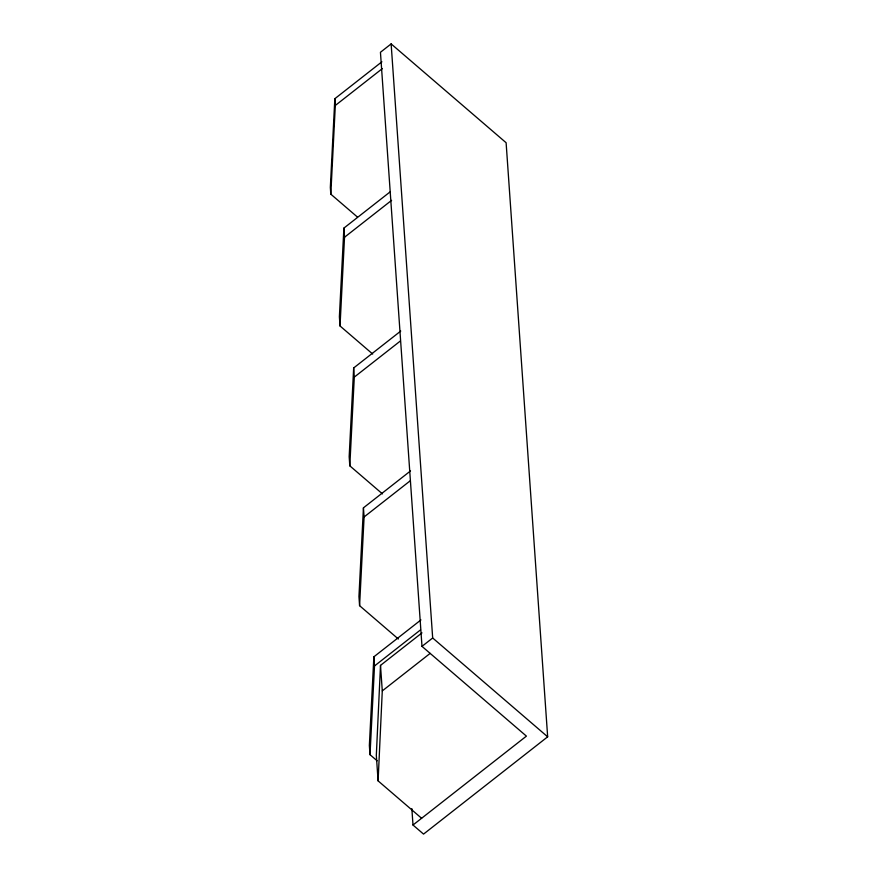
<?xml version="1.0" encoding="UTF-8"?>
<svg xmlns="http://www.w3.org/2000/svg" width="878" height="878" viewBox="0 0 878 878"><rect width="100%" height="100%" fill="white"/><g stroke="black" fill="none" stroke-linecap="round" stroke-linejoin="round"><path stroke-width="1.32" d="M421.989 632.873L380.503 665.392L376.322 755.354L378.1 780.871L421.616 818.274M378.1 780.871L382.281 690.909L380.503 665.392M381.908 61.8L334.836 98.709L330.337 187.42L330.808 194.17L357.346 216.976M330.808 194.17L335.308 105.47L334.836 98.709M389.898 192.052L343.88 228.115L339.391 316.826L340.027 325.968L372.678 354.032M340.027 325.968L344.516 237.258L343.88 228.115M400.741 331.072L353.658 367.97L349.17 456.681L349.806 465.823L382.457 493.886M349.806 465.823L354.295 377.112L353.658 367.97M410.52 470.926L363.437 507.835L358.948 596.546L359.585 605.677L398.36 639.008M359.585 605.677L364.085 516.966L363.437 507.835M420.946 619.923L373.863 656.821L369.364 745.532L370.011 754.674L377.145 760.809M370.011 754.674L374.5 665.963L373.863 656.821M391.138 43.9L380.448 52.285L421.989 646.362L526.416 736.126L413 825.024L423.547 834.1L547.663 736.818L506.112 142.73L391.138 43.9L432.678 637.988L547.663 736.818M335.308 105.47L382.391 68.561M344.516 237.258L391.599 200.349M354.295 377.112L400.313 341.048M364.085 516.966L410.092 480.903M374.5 665.963L420.507 629.899M421.989 646.362L432.678 637.988M382.281 690.909L430.154 653.386M411.848 808.638L413 825.024"/></g></svg>
